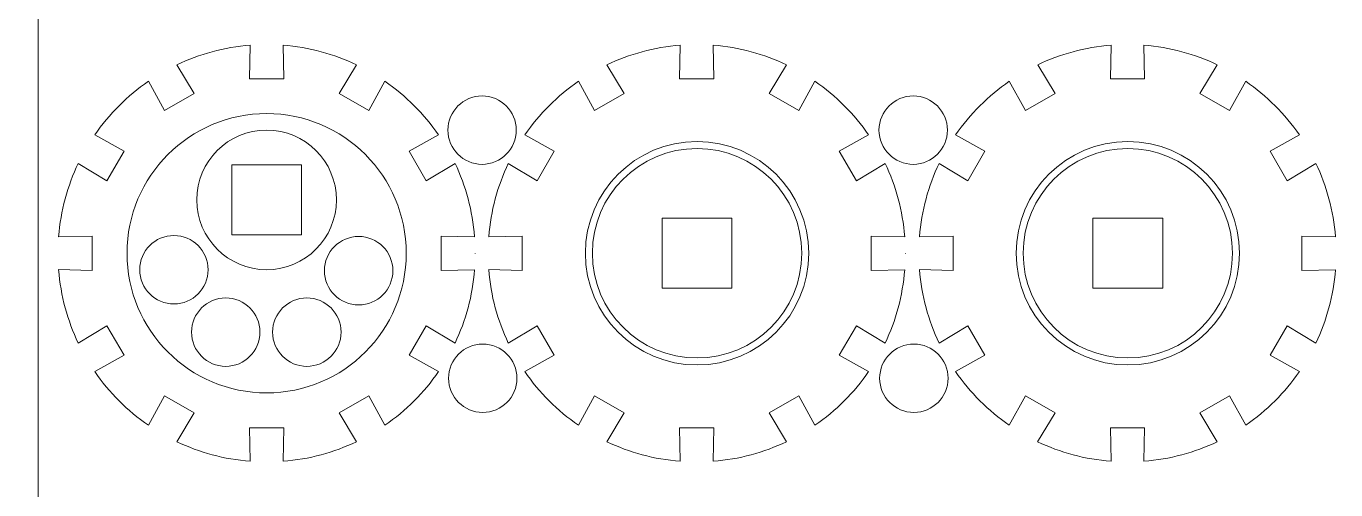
# Model space of a CAD drawing. Header units: centimetres. Extents: x -226 to -75, y 0 to 222.
# Drawn here: x -165.92 to -156.54, y 20.48 to 23.8 of the extents above; entities that cross this region are included whole.
import ezdxf

# ---------------------------------------------------------------- set-up
doc = ezdxf.new("R2010")
doc.units = ezdxf.units.CM
doc.header["$MEASUREMENT"] = 0
doc.layers.add('layer 1', color=7, linetype='Continuous')

msp = doc.modelspace()

# ---------------------------------------------------------------- linework, layer by layer
at = {"layer": 'layer 1', "color": 250, "lineweight": 20}
for points in [[(-195.83724, 0.31703), (-165.83724, 0.31703), (-165.83724, 30.31703), (-195.83724, 30.31703), (-195.83724, 0.31703)], [(-165.83724, 0.31703), (-135.83724, 0.31703), (-135.83724, 30.31703), (-165.83724, 30.31703), (-165.83724, 0.31703)]]:
    msp.add_lwpolyline(points, close=True, dxfattribs=at)
at = {"layer": 'layer 1', "color": 1, "lineweight": 9}
for points, knots in [([(-163.179, 21.4391), (-163.179, 21.4391), (-163.05648, 21.65126), (-163.05648, 21.65126), (-163.05648, 21.65126), (-163.05648, 21.65126), (-162.8506, 21.52666), (-162.8506, 21.52666), (-162.8506, 21.52666), (-162.77355, 21.68806), (-162.72494, 21.86547), (-162.71037, 22.05248), (-162.71037, 22.05248), (-162.71037, 22.05248), (-162.95033, 22.04757), (-162.95033, 22.04757), (-162.95033, 22.04757), (-162.95033, 22.04757), (-162.95033, 22.29258), (-162.95033, 22.29258), (-162.95033, 22.29258), (-162.95033, 22.29258), (-162.71037, 22.28764), (-162.71037, 22.28764), (-162.71037, 22.28764), (-162.72494, 22.47464), (-162.77351, 22.65206), (-162.85056, 22.81342), (-162.85056, 22.81342), (-162.85056, 22.81342), (-163.05651, 22.68892), (-163.05651, 22.68892), (-163.05651, 22.68892), (-163.05651, 22.68892), (-163.17903, 22.90105), (-163.17903, 22.90105), (-163.17903, 22.90105), (-163.17903, 22.90105), (-162.96846, 23.0169), (-162.96846, 23.0169), (-162.96846, 23.0169), (-163.07218, 23.16743), (-163.2027, 23.29792), (-163.3532, 23.40171), (-163.3532, 23.40171), (-163.3532, 23.40171), (-163.46916, 23.19114), (-163.46916, 23.19114), (-163.46916, 23.19114), (-163.46916, 23.19114), (-163.68132, 23.31366), (-163.68132, 23.31366), (-163.68132, 23.31366), (-163.68132, 23.31366), (-163.55668, 23.51961), (-163.55668, 23.51961), (-163.55668, 23.51961), (-163.71804, 23.59662), (-163.89549, 23.64527), (-164.08246, 23.65987), (-164.08246, 23.65987), (-164.08246, 23.65987), (-164.07763, 23.41988), (-164.07763, 23.41988), (-164.07763, 23.41988), (-164.07763, 23.41988), (-164.3226, 23.41988), (-164.3226, 23.41988), (-164.3226, 23.41988), (-164.3226, 23.41988), (-164.31769, 23.65987), (-164.31769, 23.65987), (-164.31769, 23.65987), (-164.5047, 23.64527), (-164.68208, 23.59669), (-164.84347, 23.51961), (-164.84347, 23.51961), (-164.84347, 23.51961), (-164.71891, 23.31373), (-164.71891, 23.31373), (-164.71891, 23.31373), (-164.71891, 23.31373), (-164.9311, 23.19121), (-164.9311, 23.19121), (-164.9311, 23.19121), (-164.9311, 23.19121), (-165.04695, 23.40171), (-165.04695, 23.40171), (-165.04695, 23.40171), (-165.19748, 23.29799), (-165.32801, 23.1675), (-165.43169, 23.01697), (-165.43169, 23.01697), (-165.43169, 23.01697), (-165.22126, 22.90105), (-165.22126, 22.90105), (-165.22126, 22.90105), (-165.22126, 22.90105), (-165.34371, 22.68892), (-165.34371, 22.68892), (-165.34371, 22.68892), (-165.34371, 22.68892), (-165.54963, 22.81349), (-165.54963, 22.81349), (-165.54963, 22.81349), (-165.62671, 22.65213), (-165.67532, 22.47468), (-165.68989, 22.28771), (-165.68989, 22.28771), (-165.68989, 22.28771), (-165.44997, 22.29258), (-165.44997, 22.29258), (-165.44997, 22.29258), (-165.44997, 22.29258), (-165.44993, 22.04757), (-165.44993, 22.04757), (-165.44993, 22.04757), (-165.44993, 22.04757), (-165.68989, 22.05255), (-165.68989, 22.05255), (-165.68989, 22.05255), (-165.67532, 21.86554), (-165.62671, 21.68813), (-165.54963, 21.52673), (-165.54963, 21.52673), (-165.54963, 21.52673), (-165.34378, 21.65126), (-165.34378, 21.65126), (-165.34378, 21.65126), (-165.34378, 21.65126), (-165.22126, 21.4391), (-165.22126, 21.4391), (-165.22126, 21.4391), (-165.22126, 21.4391), (-165.43173, 21.32328), (-165.43173, 21.32328), (-165.43173, 21.32328), (-165.32805, 21.17272), (-165.19752, 21.04216), (-165.04695, 20.93847), (-165.04695, 20.93847), (-165.04695, 20.93847), (-164.93114, 21.14887), (-164.93114, 21.14887), (-164.93114, 21.14887), (-164.93114, 21.14887), (-164.71894, 21.02646), (-164.71894, 21.02646), (-164.71894, 21.02646), (-164.71894, 21.02646), (-164.84351, 20.82058), (-164.84351, 20.82058), (-164.84351, 20.82058), (-164.68211, 20.74353), (-164.50474, 20.69488), (-164.31773, 20.68035), (-164.31773, 20.68035), (-164.31773, 20.68035), (-164.3226, 20.92027), (-164.3226, 20.92027), (-164.3226, 20.92027), (-164.3226, 20.92027), (-164.07763, 20.92027), (-164.07763, 20.92027), (-164.07763, 20.92027), (-164.07763, 20.92027), (-164.0825, 20.68035), (-164.0825, 20.68035), (-164.0825, 20.68035), (-163.89556, 20.69488), (-163.71811, 20.74353), (-163.55679, 20.82058), (-163.55679, 20.82058), (-163.55679, 20.82058), (-163.68128, 21.02646), (-163.68128, 21.02646), (-163.68128, 21.02646), (-163.68128, 21.02646), (-163.46912, 21.14894), (-163.46912, 21.14894), (-163.46912, 21.14894), (-163.46912, 21.14894), (-163.35327, 20.93847), (-163.35327, 20.93847), (-163.35327, 20.93847), (-163.20277, 21.04216), (-163.07225, 21.17272), (-162.96853, 21.32321), (-162.96853, 21.32321), (-162.96853, 21.32321), (-163.179, 21.4391), (-163.179, 21.4391)], [0, 0, 0, 0, 0.0204082, 0.0204082, 0.0204082, 0.0204082, 0.0408163, 0.0408163, 0.0408163, 0.0408163, 0.0612245, 0.0612245, 0.0612245, 0.0612245, 0.0816327, 0.0816327, 0.0816327, 0.0816327, 0.1020408, 0.1020408, 0.1020408, 0.1020408, 0.122449, 0.122449, 0.122449, 0.122449, 0.1428571, 0.1428571, 0.1428571, 0.1428571, 0.1632653, 0.1632653, 0.1632653, 0.1632653, 0.1836735, 0.1836735, 0.1836735, 0.1836735, 0.2040816, 0.2040816, 0.2040816, 0.2040816, 0.2244898, 0.2244898, 0.2244898, 0.2244898, 0.244898, 0.244898, 0.244898, 0.244898, 0.2653061, 0.2653061, 0.2653061, 0.2653061, 0.2857143, 0.2857143, 0.2857143, 0.2857143, 0.3061224, 0.3061224, 0.3061224, 0.3061224, 0.3265306, 0.3265306, 0.3265306, 0.3265306, 0.3469388, 0.3469388, 0.3469388, 0.3469388, 0.3673469, 0.3673469, 0.3673469, 0.3673469, 0.3877551, 0.3877551, 0.3877551, 0.3877551, 0.4081633, 0.4081633, 0.4081633, 0.4081633, 0.4285714, 0.4285714, 0.4285714, 0.4285714, 0.4489796, 0.4489796, 0.4489796, 0.4489796, 0.4693878, 0.4693878, 0.4693878, 0.4693878, 0.4897959, 0.4897959, 0.4897959, 0.4897959, 0.5102041, 0.5102041, 0.5102041, 0.5102041, 0.5306122, 0.5306122, 0.5306122, 0.5306122, 0.5510204, 0.5510204, 0.5510204, 0.5510204, 0.5714286, 0.5714286, 0.5714286, 0.5714286, 0.5918367, 0.5918367, 0.5918367, 0.5918367, 0.6122449, 0.6122449, 0.6122449, 0.6122449, 0.6326531, 0.6326531, 0.6326531, 0.6326531, 0.6530612, 0.6530612, 0.6530612, 0.6530612, 0.6734694, 0.6734694, 0.6734694, 0.6734694, 0.6938776, 0.6938776, 0.6938776, 0.6938776, 0.7142857, 0.7142857, 0.7142857, 0.7142857, 0.7346939, 0.7346939, 0.7346939, 0.7346939, 0.755102, 0.755102, 0.755102, 0.755102, 0.7755102, 0.7755102, 0.7755102, 0.7755102, 0.7959184, 0.7959184, 0.7959184, 0.7959184, 0.8163265, 0.8163265, 0.8163265, 0.8163265, 0.8367347, 0.8367347, 0.8367347, 0.8367347, 0.8571429, 0.8571429, 0.8571429, 0.8571429, 0.877551, 0.877551, 0.877551, 0.877551, 0.8979592, 0.8979592, 0.8979592, 0.8979592, 0.9183673, 0.9183673, 0.9183673, 0.9183673, 0.9387755, 0.9387755, 0.9387755, 0.9387755, 0.9591837, 0.9591837, 0.9591837, 0.9591837, 1, 1, 1, 1]), ([(-160.09825, 21.4391), (-160.09825, 21.4391), (-159.97574, 21.65126), (-159.97574, 21.65126), (-159.97574, 21.65126), (-159.97574, 21.65126), (-159.76985, 21.52666), (-159.76985, 21.52666), (-159.76985, 21.52666), (-159.69281, 21.68806), (-159.64419, 21.86547), (-159.62962, 22.05248), (-159.62962, 22.05248), (-159.62962, 22.05248), (-159.86958, 22.04757), (-159.86958, 22.04757), (-159.86958, 22.04757), (-159.86958, 22.04757), (-159.86958, 22.29258), (-159.86958, 22.29258), (-159.86958, 22.29258), (-159.86958, 22.29258), (-159.62962, 22.28764), (-159.62962, 22.28764), (-159.62962, 22.28764), (-159.64419, 22.47464), (-159.69277, 22.65206), (-159.76982, 22.81342), (-159.76982, 22.81342), (-159.76982, 22.81342), (-159.97577, 22.68892), (-159.97577, 22.68892), (-159.97577, 22.68892), (-159.97577, 22.68892), (-160.09829, 22.90105), (-160.09829, 22.90105), (-160.09829, 22.90105), (-160.09829, 22.90105), (-159.88772, 23.0169), (-159.88772, 23.0169), (-159.88772, 23.0169), (-159.99143, 23.16743), (-160.12196, 23.29792), (-160.27246, 23.40171), (-160.27246, 23.40171), (-160.27246, 23.40171), (-160.38841, 23.19114), (-160.38841, 23.19114), (-160.38841, 23.19114), (-160.38841, 23.19114), (-160.60058, 23.31366), (-160.60058, 23.31366), (-160.60058, 23.31366), (-160.60058, 23.31366), (-160.47594, 23.51961), (-160.47594, 23.51961), (-160.47594, 23.51961), (-160.6373, 23.59662), (-160.81475, 23.64527), (-161.00172, 23.65987), (-161.00172, 23.65987), (-161.00172, 23.65987), (-160.99689, 23.41988), (-160.99689, 23.41988), (-160.99689, 23.41988), (-160.99689, 23.41988), (-161.24185, 23.41988), (-161.24185, 23.41988), (-161.24185, 23.41988), (-161.24185, 23.41988), (-161.23695, 23.65987), (-161.23695, 23.65987), (-161.23695, 23.65987), (-161.42396, 23.64527), (-161.60134, 23.59669), (-161.76273, 23.51961), (-161.76273, 23.51961), (-161.76273, 23.51961), (-161.63817, 23.31373), (-161.63817, 23.31373), (-161.63817, 23.31373), (-161.63817, 23.31373), (-161.85036, 23.19121), (-161.85036, 23.19121), (-161.85036, 23.19121), (-161.85036, 23.19121), (-161.96621, 23.40171), (-161.96621, 23.40171), (-161.96621, 23.40171), (-162.11674, 23.29799), (-162.24727, 23.1675), (-162.35095, 23.01697), (-162.35095, 23.01697), (-162.35095, 23.01697), (-162.14052, 22.90105), (-162.14052, 22.90105), (-162.14052, 22.90105), (-162.14052, 22.90105), (-162.26297, 22.68892), (-162.26297, 22.68892), (-162.26297, 22.68892), (-162.26297, 22.68892), (-162.46889, 22.81349), (-162.46889, 22.81349), (-162.46889, 22.81349), (-162.54597, 22.65213), (-162.59458, 22.47468), (-162.60915, 22.28771), (-162.60915, 22.28771), (-162.60915, 22.28771), (-162.36923, 22.29258), (-162.36923, 22.29258), (-162.36923, 22.29258), (-162.36923, 22.29258), (-162.36919, 22.04757), (-162.36919, 22.04757), (-162.36919, 22.04757), (-162.36919, 22.04757), (-162.60915, 22.05255), (-162.60915, 22.05255), (-162.60915, 22.05255), (-162.59458, 21.86554), (-162.54597, 21.68813), (-162.46889, 21.52673), (-162.46889, 21.52673), (-162.46889, 21.52673), (-162.26304, 21.65126), (-162.26304, 21.65126), (-162.26304, 21.65126), (-162.26304, 21.65126), (-162.14052, 21.4391), (-162.14052, 21.4391), (-162.14052, 21.4391), (-162.14052, 21.4391), (-162.35099, 21.32328), (-162.35099, 21.32328), (-162.35099, 21.32328), (-162.24731, 21.17272), (-162.11678, 21.04216), (-161.96621, 20.93847), (-161.96621, 20.93847), (-161.96621, 20.93847), (-161.8504, 21.14887), (-161.8504, 21.14887), (-161.8504, 21.14887), (-161.8504, 21.14887), (-161.6382, 21.02646), (-161.6382, 21.02646), (-161.6382, 21.02646), (-161.6382, 21.02646), (-161.76277, 20.82058), (-161.76277, 20.82058), (-161.76277, 20.82058), (-161.60137, 20.74353), (-161.42399, 20.69488), (-161.23699, 20.68035), (-161.23699, 20.68035), (-161.23699, 20.68035), (-161.24185, 20.92027), (-161.24185, 20.92027), (-161.24185, 20.92027), (-161.24185, 20.92027), (-160.99689, 20.92027), (-160.99689, 20.92027), (-160.99689, 20.92027), (-160.99689, 20.92027), (-161.00175, 20.68035), (-161.00175, 20.68035), (-161.00175, 20.68035), (-160.81482, 20.69488), (-160.63737, 20.74353), (-160.47604, 20.82058), (-160.47604, 20.82058), (-160.47604, 20.82058), (-160.60054, 21.02646), (-160.60054, 21.02646), (-160.60054, 21.02646), (-160.60054, 21.02646), (-160.38838, 21.14894), (-160.38838, 21.14894), (-160.38838, 21.14894), (-160.38838, 21.14894), (-160.27253, 20.93847), (-160.27253, 20.93847), (-160.27253, 20.93847), (-160.12203, 21.04216), (-159.9915, 21.17272), (-159.88779, 21.32321), (-159.88779, 21.32321), (-159.88779, 21.32321), (-160.09825, 21.4391), (-160.09825, 21.4391)], [0, 0, 0, 0, 0.0204082, 0.0204082, 0.0204082, 0.0204082, 0.0408163, 0.0408163, 0.0408163, 0.0408163, 0.0612245, 0.0612245, 0.0612245, 0.0612245, 0.0816327, 0.0816327, 0.0816327, 0.0816327, 0.1020408, 0.1020408, 0.1020408, 0.1020408, 0.122449, 0.122449, 0.122449, 0.122449, 0.1428571, 0.1428571, 0.1428571, 0.1428571, 0.1632653, 0.1632653, 0.1632653, 0.1632653, 0.1836735, 0.1836735, 0.1836735, 0.1836735, 0.2040816, 0.2040816, 0.2040816, 0.2040816, 0.2244898, 0.2244898, 0.2244898, 0.2244898, 0.244898, 0.244898, 0.244898, 0.244898, 0.2653061, 0.2653061, 0.2653061, 0.2653061, 0.2857143, 0.2857143, 0.2857143, 0.2857143, 0.3061224, 0.3061224, 0.3061224, 0.3061224, 0.3265306, 0.3265306, 0.3265306, 0.3265306, 0.3469388, 0.3469388, 0.3469388, 0.3469388, 0.3673469, 0.3673469, 0.3673469, 0.3673469, 0.3877551, 0.3877551, 0.3877551, 0.3877551, 0.4081633, 0.4081633, 0.4081633, 0.4081633, 0.4285714, 0.4285714, 0.4285714, 0.4285714, 0.4489796, 0.4489796, 0.4489796, 0.4489796, 0.4693878, 0.4693878, 0.4693878, 0.4693878, 0.4897959, 0.4897959, 0.4897959, 0.4897959, 0.5102041, 0.5102041, 0.5102041, 0.5102041, 0.5306122, 0.5306122, 0.5306122, 0.5306122, 0.5510204, 0.5510204, 0.5510204, 0.5510204, 0.5714286, 0.5714286, 0.5714286, 0.5714286, 0.5918367, 0.5918367, 0.5918367, 0.5918367, 0.6122449, 0.6122449, 0.6122449, 0.6122449, 0.6326531, 0.6326531, 0.6326531, 0.6326531, 0.6530612, 0.6530612, 0.6530612, 0.6530612, 0.6734694, 0.6734694, 0.6734694, 0.6734694, 0.6938776, 0.6938776, 0.6938776, 0.6938776, 0.7142857, 0.7142857, 0.7142857, 0.7142857, 0.7346939, 0.7346939, 0.7346939, 0.7346939, 0.755102, 0.755102, 0.755102, 0.755102, 0.7755102, 0.7755102, 0.7755102, 0.7755102, 0.7959184, 0.7959184, 0.7959184, 0.7959184, 0.8163265, 0.8163265, 0.8163265, 0.8163265, 0.8367347, 0.8367347, 0.8367347, 0.8367347, 0.8571429, 0.8571429, 0.8571429, 0.8571429, 0.877551, 0.877551, 0.877551, 0.877551, 0.8979592, 0.8979592, 0.8979592, 0.8979592, 0.9183673, 0.9183673, 0.9183673, 0.9183673, 0.9387755, 0.9387755, 0.9387755, 0.9387755, 0.9591837, 0.9591837, 0.9591837, 0.9591837, 1, 1, 1, 1]), ([(-157.01255, 21.4391), (-157.01255, 21.4391), (-156.89003, 21.65126), (-156.89003, 21.65126), (-156.89003, 21.65126), (-156.89003, 21.65126), (-156.68415, 21.52666), (-156.68415, 21.52666), (-156.68415, 21.52666), (-156.6071, 21.68806), (-156.55849, 21.86547), (-156.54392, 22.05248), (-156.54392, 22.05248), (-156.54392, 22.05248), (-156.78388, 22.04757), (-156.78388, 22.04757), (-156.78388, 22.04757), (-156.78388, 22.04757), (-156.78388, 22.29258), (-156.78388, 22.29258), (-156.78388, 22.29258), (-156.78388, 22.29258), (-156.54392, 22.28764), (-156.54392, 22.28764), (-156.54392, 22.28764), (-156.55849, 22.47464), (-156.60707, 22.65206), (-156.68411, 22.81342), (-156.68411, 22.81342), (-156.68411, 22.81342), (-156.89007, 22.68892), (-156.89007, 22.68892), (-156.89007, 22.68892), (-156.89007, 22.68892), (-157.01259, 22.90105), (-157.01259, 22.90105), (-157.01259, 22.90105), (-157.01259, 22.90105), (-156.80201, 23.0169), (-156.80201, 23.0169), (-156.80201, 23.0169), (-156.90573, 23.16743), (-157.03626, 23.29792), (-157.18675, 23.40171), (-157.18675, 23.40171), (-157.18675, 23.40171), (-157.30271, 23.19114), (-157.30271, 23.19114), (-157.30271, 23.19114), (-157.30271, 23.19114), (-157.51487, 23.31366), (-157.51487, 23.31366), (-157.51487, 23.31366), (-157.51487, 23.31366), (-157.39023, 23.51961), (-157.39023, 23.51961), (-157.39023, 23.51961), (-157.55159, 23.59662), (-157.72904, 23.64527), (-157.91601, 23.65987), (-157.91601, 23.65987), (-157.91601, 23.65987), (-157.91118, 23.41988), (-157.91118, 23.41988), (-157.91118, 23.41988), (-157.91118, 23.41988), (-158.15615, 23.41988), (-158.15615, 23.41988), (-158.15615, 23.41988), (-158.15615, 23.41988), (-158.15125, 23.65987), (-158.15125, 23.65987), (-158.15125, 23.65987), (-158.33825, 23.64527), (-158.51563, 23.59669), (-158.67703, 23.51961), (-158.67703, 23.51961), (-158.67703, 23.51961), (-158.55246, 23.31373), (-158.55246, 23.31373), (-158.55246, 23.31373), (-158.55246, 23.31373), (-158.76466, 23.19121), (-158.76466, 23.19121), (-158.76466, 23.19121), (-158.76466, 23.19121), (-158.88051, 23.40171), (-158.88051, 23.40171), (-158.88051, 23.40171), (-159.03104, 23.29799), (-159.16157, 23.1675), (-159.26525, 23.01697), (-159.26525, 23.01697), (-159.26525, 23.01697), (-159.05482, 22.90105), (-159.05482, 22.90105), (-159.05482, 22.90105), (-159.05482, 22.90105), (-159.17727, 22.68892), (-159.17727, 22.68892), (-159.17727, 22.68892), (-159.17727, 22.68892), (-159.38318, 22.81349), (-159.38318, 22.81349), (-159.38318, 22.81349), (-159.46026, 22.65213), (-159.50888, 22.47468), (-159.52345, 22.28771), (-159.52345, 22.28771), (-159.52345, 22.28771), (-159.28352, 22.29258), (-159.28352, 22.29258), (-159.28352, 22.29258), (-159.28352, 22.29258), (-159.28349, 22.04757), (-159.28349, 22.04757), (-159.28349, 22.04757), (-159.28349, 22.04757), (-159.52345, 22.05255), (-159.52345, 22.05255), (-159.52345, 22.05255), (-159.50888, 21.86554), (-159.46026, 21.68813), (-159.38318, 21.52673), (-159.38318, 21.52673), (-159.38318, 21.52673), (-159.17734, 21.65126), (-159.17734, 21.65126), (-159.17734, 21.65126), (-159.17734, 21.65126), (-159.05482, 21.4391), (-159.05482, 21.4391), (-159.05482, 21.4391), (-159.05482, 21.4391), (-159.26528, 21.32328), (-159.26528, 21.32328), (-159.26528, 21.32328), (-159.1616, 21.17272), (-159.03107, 21.04216), (-158.88051, 20.93847), (-158.88051, 20.93847), (-158.88051, 20.93847), (-158.76469, 21.14887), (-158.76469, 21.14887), (-158.76469, 21.14887), (-158.76469, 21.14887), (-158.5525, 21.02646), (-158.5525, 21.02646), (-158.5525, 21.02646), (-158.5525, 21.02646), (-158.67706, 20.82058), (-158.67706, 20.82058), (-158.67706, 20.82058), (-158.51567, 20.74353), (-158.33829, 20.69488), (-158.15128, 20.68035), (-158.15128, 20.68035), (-158.15128, 20.68035), (-158.15615, 20.92027), (-158.15615, 20.92027), (-158.15615, 20.92027), (-158.15615, 20.92027), (-157.91118, 20.92027), (-157.91118, 20.92027), (-157.91118, 20.92027), (-157.91118, 20.92027), (-157.91605, 20.68035), (-157.91605, 20.68035), (-157.91605, 20.68035), (-157.72911, 20.69488), (-157.55167, 20.74353), (-157.39034, 20.82058), (-157.39034, 20.82058), (-157.39034, 20.82058), (-157.51484, 21.02646), (-157.51484, 21.02646), (-157.51484, 21.02646), (-157.51484, 21.02646), (-157.30267, 21.14894), (-157.30267, 21.14894), (-157.30267, 21.14894), (-157.30267, 21.14894), (-157.18682, 20.93847), (-157.18682, 20.93847), (-157.18682, 20.93847), (-157.03633, 21.04216), (-156.9058, 21.17272), (-156.80208, 21.32321), (-156.80208, 21.32321), (-156.80208, 21.32321), (-157.01255, 21.4391), (-157.01255, 21.4391)], [0, 0, 0, 0, 0.0204082, 0.0204082, 0.0204082, 0.0204082, 0.0408163, 0.0408163, 0.0408163, 0.0408163, 0.0612245, 0.0612245, 0.0612245, 0.0612245, 0.0816327, 0.0816327, 0.0816327, 0.0816327, 0.1020408, 0.1020408, 0.1020408, 0.1020408, 0.122449, 0.122449, 0.122449, 0.122449, 0.1428571, 0.1428571, 0.1428571, 0.1428571, 0.1632653, 0.1632653, 0.1632653, 0.1632653, 0.1836735, 0.1836735, 0.1836735, 0.1836735, 0.2040816, 0.2040816, 0.2040816, 0.2040816, 0.2244898, 0.2244898, 0.2244898, 0.2244898, 0.244898, 0.244898, 0.244898, 0.244898, 0.2653061, 0.2653061, 0.2653061, 0.2653061, 0.2857143, 0.2857143, 0.2857143, 0.2857143, 0.3061224, 0.3061224, 0.3061224, 0.3061224, 0.3265306, 0.3265306, 0.3265306, 0.3265306, 0.3469388, 0.3469388, 0.3469388, 0.3469388, 0.3673469, 0.3673469, 0.3673469, 0.3673469, 0.3877551, 0.3877551, 0.3877551, 0.3877551, 0.4081633, 0.4081633, 0.4081633, 0.4081633, 0.4285714, 0.4285714, 0.4285714, 0.4285714, 0.4489796, 0.4489796, 0.4489796, 0.4489796, 0.4693878, 0.4693878, 0.4693878, 0.4693878, 0.4897959, 0.4897959, 0.4897959, 0.4897959, 0.5102041, 0.5102041, 0.5102041, 0.5102041, 0.5306122, 0.5306122, 0.5306122, 0.5306122, 0.5510204, 0.5510204, 0.5510204, 0.5510204, 0.5714286, 0.5714286, 0.5714286, 0.5714286, 0.5918367, 0.5918367, 0.5918367, 0.5918367, 0.6122449, 0.6122449, 0.6122449, 0.6122449, 0.6326531, 0.6326531, 0.6326531, 0.6326531, 0.6530612, 0.6530612, 0.6530612, 0.6530612, 0.6734694, 0.6734694, 0.6734694, 0.6734694, 0.6938776, 0.6938776, 0.6938776, 0.6938776, 0.7142857, 0.7142857, 0.7142857, 0.7142857, 0.7346939, 0.7346939, 0.7346939, 0.7346939, 0.755102, 0.755102, 0.755102, 0.755102, 0.7755102, 0.7755102, 0.7755102, 0.7755102, 0.7959184, 0.7959184, 0.7959184, 0.7959184, 0.8163265, 0.8163265, 0.8163265, 0.8163265, 0.8367347, 0.8367347, 0.8367347, 0.8367347, 0.8571429, 0.8571429, 0.8571429, 0.8571429, 0.877551, 0.877551, 0.877551, 0.877551, 0.8979592, 0.8979592, 0.8979592, 0.8979592, 0.9183673, 0.9183673, 0.9183673, 0.9183673, 0.9387755, 0.9387755, 0.9387755, 0.9387755, 0.9591837, 0.9591837, 0.9591837, 0.9591837, 1, 1, 1, 1]), ([(-162.65665, 22.80674), (-162.79177, 22.80674), (-162.90166, 22.9167), (-162.90166, 23.05174), (-162.90166, 23.05174), (-162.90166, 23.18685), (-162.79177, 23.29678), (-162.65665, 23.29678), (-162.65665, 23.29678), (-162.52157, 23.29678), (-162.41168, 23.18685), (-162.41168, 23.05174), (-162.41168, 23.05174), (-162.41168, 22.9167), (-162.52157, 22.80674), (-162.65665, 22.80674)], [0, 0, 0, 0, 0.2, 0.2, 0.2, 0.2, 0.4, 0.4, 0.4, 0.4, 0.6, 0.6, 0.6, 0.6, 1, 1, 1, 1]), ([(-159.56874, 22.80674), (-159.70382, 22.80674), (-159.81375, 22.9167), (-159.81375, 23.05174), (-159.81375, 23.05174), (-159.81375, 23.18685), (-159.70382, 23.29678), (-159.56874, 23.29678), (-159.56874, 23.29678), (-159.43366, 23.29678), (-159.32374, 23.18685), (-159.32374, 23.05174), (-159.32374, 23.05174), (-159.32374, 22.9167), (-159.43366, 22.80674), (-159.56874, 22.80674)], [0, 0, 0, 0, 0.2, 0.2, 0.2, 0.2, 0.4, 0.4, 0.4, 0.4, 0.6, 0.6, 0.6, 0.6, 1, 1, 1, 1]), ([(-164.20012, 23.17012), (-164.7524, 23.17012), (-165.20014, 22.72241), (-165.20014, 22.17014), (-165.20014, 22.17014), (-165.20014, 21.61783), (-164.7524, 21.17012), (-164.20012, 21.17012), (-164.20012, 21.17012), (-163.64785, 21.17012), (-163.2001, 21.61783), (-163.2001, 22.17014), (-163.2001, 22.17014), (-163.2001, 22.72241), (-163.64785, 23.17012), (-164.20012, 23.17012)], [0, 0, 0, 0, 0.2, 0.2, 0.2, 0.2, 0.4, 0.4, 0.4, 0.4, 0.6, 0.6, 0.6, 0.6, 1, 1, 1, 1]), ([(-164.20009, 23.05216), (-163.92397, 23.05216), (-163.70009, 22.82829), (-163.70009, 22.55214), (-163.70009, 22.55214), (-163.70009, 22.27605), (-163.92397, 22.05218), (-164.20009, 22.05218), (-164.20009, 22.05218), (-164.47624, 22.05218), (-164.70011, 22.27605), (-164.70011, 22.55214), (-164.70011, 22.55214), (-164.70011, 22.82829), (-164.47624, 23.05216), (-164.20009, 23.05216)], [0, 0, 0, 0, 0.2, 0.2, 0.2, 0.2, 0.4, 0.4, 0.4, 0.4, 0.6, 0.6, 0.6, 0.6, 1, 1, 1, 1]), ([(-161.11687, 22.9701), (-160.67505, 22.9701), (-160.31687, 22.61196), (-160.31687, 22.17014), (-160.31687, 22.17014), (-160.31687, 21.72829), (-160.67505, 21.37011), (-161.11687, 21.37011), (-161.11687, 21.37011), (-161.55868, 21.37011), (-161.91689, 21.72829), (-161.91689, 22.17014), (-161.91689, 22.17014), (-161.91689, 22.61196), (-161.55868, 22.9701), (-161.11687, 22.9701)], [0, 0, 0, 0, 0.2, 0.2, 0.2, 0.2, 0.4, 0.4, 0.4, 0.4, 0.6, 0.6, 0.6, 0.6, 1, 1, 1, 1]), ([(-161.11687, 22.92008), (-161.53106, 22.92008), (-161.86687, 22.58431), (-161.86687, 22.17014), (-161.86687, 22.17014), (-161.86687, 21.75591), (-161.53106, 21.42014), (-161.11687, 21.42014), (-161.11687, 21.42014), (-160.70267, 21.42014), (-160.36686, 21.75591), (-160.36686, 22.17014), (-160.36686, 22.17014), (-160.36686, 22.58431), (-160.70267, 22.92008), (-161.11687, 22.92008)], [0, 0, 0, 0, 0.2, 0.2, 0.2, 0.2, 0.4, 0.4, 0.4, 0.4, 0.6, 0.6, 0.6, 0.6, 1, 1, 1, 1]), ([(-158.03116, 22.9701), (-157.58934, 22.9701), (-157.23113, 22.61196), (-157.23113, 22.17014), (-157.23113, 22.17014), (-157.23113, 21.72829), (-157.58934, 21.37011), (-158.03116, 21.37011), (-158.03116, 21.37011), (-158.47298, 21.37011), (-158.83115, 21.72829), (-158.83115, 22.17014), (-158.83115, 22.17014), (-158.83115, 22.61196), (-158.47298, 22.9701), (-158.03116, 22.9701)], [0, 0, 0, 0, 0.2, 0.2, 0.2, 0.2, 0.4, 0.4, 0.4, 0.4, 0.6, 0.6, 0.6, 0.6, 1, 1, 1, 1]), ([(-158.03116, 22.92008), (-158.44536, 22.92008), (-158.78117, 22.58431), (-158.78117, 22.17014), (-158.78117, 22.17014), (-158.78117, 21.75591), (-158.44536, 21.42014), (-158.03116, 21.42014), (-158.03116, 21.42014), (-157.61693, 21.42014), (-157.28116, 21.75591), (-157.28116, 22.17014), (-157.28116, 22.17014), (-157.28116, 22.58431), (-157.61693, 22.92008), (-158.03116, 22.92008)], [0, 0, 0, 0, 0.2, 0.2, 0.2, 0.2, 0.4, 0.4, 0.4, 0.4, 0.6, 0.6, 0.6, 0.6, 1, 1, 1, 1]), ([(-164.86427, 21.80717), (-164.99938, 21.80717), (-165.10927, 21.91707), (-165.10927, 22.05218), (-165.10927, 22.05218), (-165.10927, 22.18722), (-164.99938, 22.29722), (-164.86427, 22.29722), (-164.86427, 22.29722), (-164.72919, 22.29722), (-164.6193, 22.18722), (-164.6193, 22.05218), (-164.6193, 22.05218), (-164.6193, 21.91707), (-164.72919, 21.80717), (-164.86427, 21.80717)], [0, 0, 0, 0, 0.2, 0.2, 0.2, 0.2, 0.4, 0.4, 0.4, 0.4, 0.6, 0.6, 0.6, 0.6, 1, 1, 1, 1]), ([(-163.54094, 21.80015), (-163.67605, 21.80015), (-163.78594, 21.91004), (-163.78594, 22.04508), (-163.78594, 22.04508), (-163.78594, 22.1802), (-163.67605, 22.29012), (-163.54094, 22.29012), (-163.54094, 22.29012), (-163.40586, 22.29012), (-163.29597, 22.1802), (-163.29597, 22.04508), (-163.29597, 22.04508), (-163.29597, 21.91004), (-163.40586, 21.80015), (-163.54094, 21.80015)], [0, 0, 0, 0, 0.2, 0.2, 0.2, 0.2, 0.4, 0.4, 0.4, 0.4, 0.6, 0.6, 0.6, 0.6, 1, 1, 1, 1]), ([(-162.70533, 22.16939), (-162.70533, 22.16939), (-162.70533, 22.1701), (-162.70533, 22.1701), (-162.70533, 22.1701), (-162.70533, 22.1701), (-162.70533, 22.17077), (-162.70533, 22.17077), (-162.70533, 22.17077), (-162.70533, 22.17077), (-162.70533, 22.16939), (-162.70533, 22.16939)], [0, 0, 0, 0, 0.25, 0.25, 0.25, 0.25, 0.5, 0.5, 0.5, 0.5, 1, 1, 1, 1]), ([(-159.62459, 22.16939), (-159.62459, 22.16939), (-159.62459, 22.1701), (-159.62459, 22.1701), (-159.62459, 22.1701), (-159.62459, 22.1701), (-159.62459, 22.17077), (-159.62459, 22.17077), (-159.62459, 22.17077), (-159.62459, 22.17077), (-159.62459, 22.16939), (-159.62459, 22.16939)], [0, 0, 0, 0, 0.25, 0.25, 0.25, 0.25, 0.5, 0.5, 0.5, 0.5, 1, 1, 1, 1]), ([(-164.49316, 21.36007), (-164.62824, 21.36007), (-164.73816, 21.46996), (-164.73816, 21.60508), (-164.73816, 21.60508), (-164.73816, 21.74012), (-164.62824, 21.85011), (-164.49316, 21.85011), (-164.49316, 21.85011), (-164.35808, 21.85011), (-164.24816, 21.74012), (-164.24816, 21.60508), (-164.24816, 21.60508), (-164.24816, 21.46996), (-164.35808, 21.36007), (-164.49316, 21.36007)], [0, 0, 0, 0, 0.2, 0.2, 0.2, 0.2, 0.4, 0.4, 0.4, 0.4, 0.6, 0.6, 0.6, 0.6, 1, 1, 1, 1]), ([(-163.91211, 21.36007), (-164.04719, 21.36007), (-164.15711, 21.46996), (-164.15711, 21.60508), (-164.15711, 21.60508), (-164.15711, 21.74012), (-164.04719, 21.85011), (-163.91211, 21.85011), (-163.91211, 21.85011), (-163.77703, 21.85011), (-163.66711, 21.74012), (-163.66711, 21.60508), (-163.66711, 21.60508), (-163.66711, 21.46996), (-163.77703, 21.36007), (-163.91211, 21.36007)], [0, 0, 0, 0, 0.2, 0.2, 0.2, 0.2, 0.4, 0.4, 0.4, 0.4, 0.6, 0.6, 0.6, 0.6, 1, 1, 1, 1]), ([(-162.65196, 21.02989), (-162.78704, 21.02989), (-162.89693, 21.13985), (-162.89693, 21.27497), (-162.89693, 21.27497), (-162.89693, 21.41001), (-162.78704, 21.51994), (-162.65196, 21.51994), (-162.65196, 21.51994), (-162.51685, 21.51994), (-162.40696, 21.41001), (-162.40696, 21.27497), (-162.40696, 21.27497), (-162.40696, 21.13985), (-162.51685, 21.02989), (-162.65196, 21.02989)], [0, 0, 0, 0, 0.2, 0.2, 0.2, 0.2, 0.4, 0.4, 0.4, 0.4, 0.6, 0.6, 0.6, 0.6, 1, 1, 1, 1]), ([(-159.56402, 21.02989), (-159.6991, 21.02989), (-159.80903, 21.13985), (-159.80903, 21.27497), (-159.80903, 21.27497), (-159.80903, 21.41001), (-159.6991, 21.51994), (-159.56402, 21.51994), (-159.56402, 21.51994), (-159.42894, 21.51994), (-159.31902, 21.41001), (-159.31902, 21.27497), (-159.31902, 21.27497), (-159.31902, 21.13985), (-159.42894, 21.02989), (-159.56402, 21.02989)], [0, 0, 0, 0, 0.2, 0.2, 0.2, 0.2, 0.4, 0.4, 0.4, 0.4, 0.6, 0.6, 0.6, 0.6, 1, 1, 1, 1])]:
    msp.add_open_spline(points, degree=3, knots=knots, dxfattribs=at)
for points in [[(-164.4501, 22.80219), (-164.4501, 22.80219), (-164.4501, 22.30216), (-164.4501, 22.30216)], [(-163.95011, 22.80219), (-163.95011, 22.80219), (-164.4501, 22.80219), (-164.4501, 22.80219)], [(-163.95011, 22.30217), (-163.95011, 22.30217), (-163.95011, 22.8022), (-163.95011, 22.8022)], [(-161.36688, 22.42013), (-161.36688, 22.42013), (-160.86685, 22.42013), (-160.86685, 22.42013)], [(-161.36688, 21.92011), (-161.36688, 21.92011), (-161.36688, 22.42013), (-161.36688, 22.42013)], [(-160.86686, 22.42013), (-160.86686, 22.42013), (-160.86686, 21.9201), (-160.86686, 21.9201)], [(-158.28114, 22.42013), (-158.28114, 22.42013), (-157.78115, 22.42013), (-157.78115, 22.42013)], [(-158.28114, 21.92011), (-158.28114, 21.92011), (-158.28114, 22.42013), (-158.28114, 22.42013)], [(-157.78115, 22.42013), (-157.78115, 22.42013), (-157.78115, 21.9201), (-157.78115, 21.9201)], [(-164.4501, 22.30217), (-164.4501, 22.30217), (-163.9501, 22.30217), (-163.9501, 22.30217)], [(-160.86686, 21.92011), (-160.86686, 21.92011), (-161.36688, 21.92011), (-161.36688, 21.92011)], [(-157.78115, 21.92011), (-157.78115, 21.92011), (-158.28114, 21.92011), (-158.28114, 21.92011)]]:
    msp.add_open_spline(points, degree=3, dxfattribs=at)

doc.saveas('drawing.dxf')
